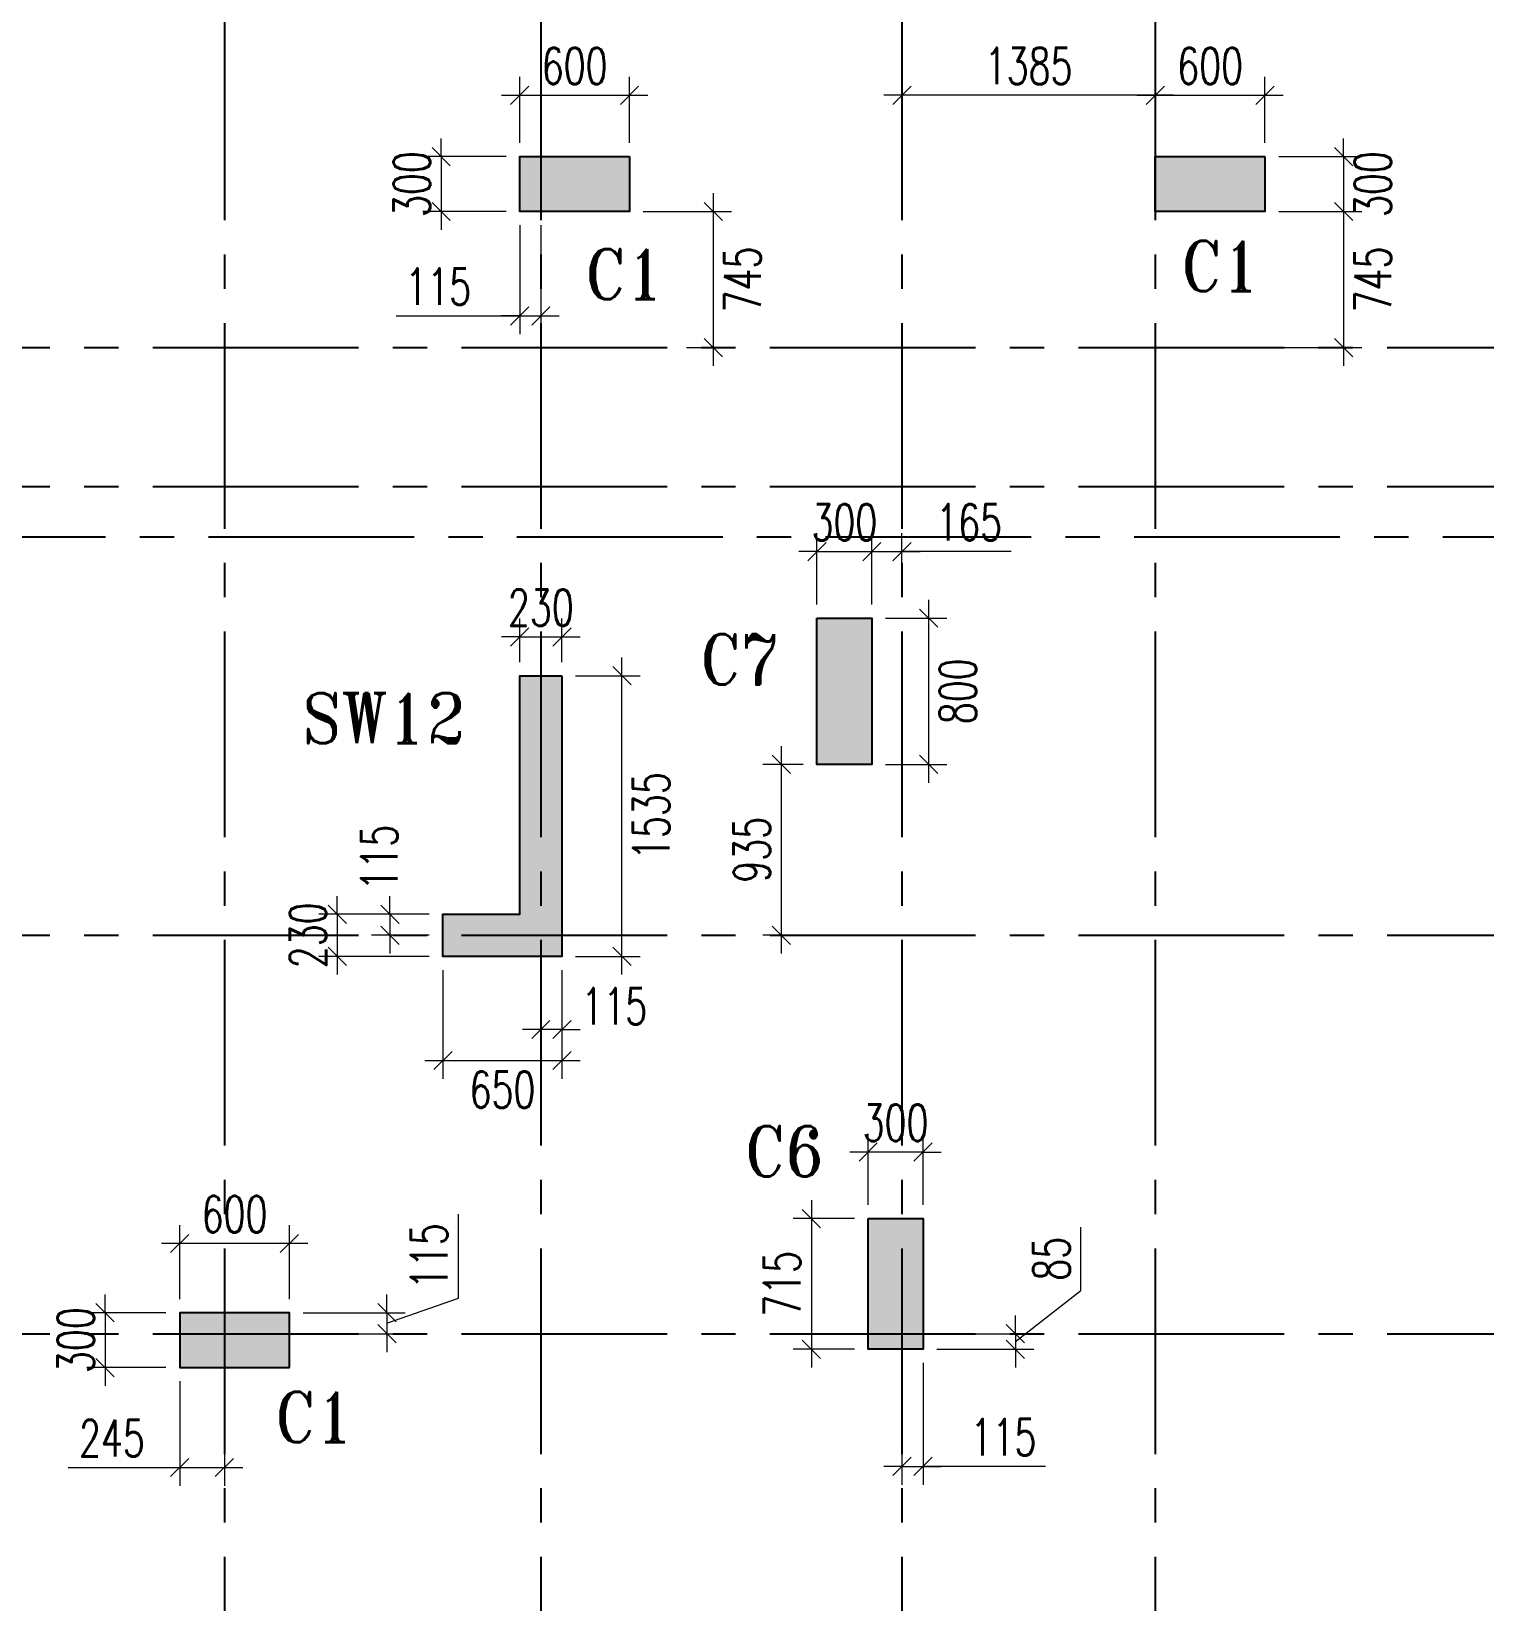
# Model space of a CAD drawing. Header units: millimetres. Extents: x 1123469 to 1752051, y -126924 to 196924.
# Drawn here: x 1385155 to 1393101, y -26479 to -17889 of the extents above; entities that cross this region are included whole.
import ezdxf

# ---------------------------------------------------------------- set-up
doc = ezdxf.new("R2010")
doc.units = ezdxf.units.MM
doc.header["$LTSCALE"] = 500
doc.header["$MEASUREMENT"] = 0
doc.header["$PDMODE"] = 34
for name, pattern in [('CONTINOUS', [0]), ('DASHDOT', [1, 0.5, -0.25, 0, -0.25]), ('Site$0$CENTER2', [1.125, 0.75, -0.125, 0.125, -0.125])]:
    doc.linetypes.add(name, pattern=pattern)
doc.layers.get('Defpoints').update_dxf_attribs({"lineweight": 0})
for name, color, linetype, lineweight in [('COL. NO.', 1, 'DASHDOT', 15), ('CUT OUT', 1, 'Continuous', 13), ('dim-M', 1, 'Continuous', 15), ('TOWER COL HATCH', 253, 'Continuous', 20)]:
    doc.layers.add(name, color=color, linetype=linetype, lineweight=lineweight)
for name, color, linetype in [('GLASS', 5, 'Continuous'), ('GRID', 7, 'Continuous'), ('TOWER AREA COLUMN.', 6, 'Continuous')]:
    doc.layers.add(name, color=color, linetype=linetype)
doc.styles.add('2MM', font='romans.shx', dxfattribs={"width": 0.7})
doc.styles.add('ROMANT', font='romant__.ttf', dxfattribs={"width": 0.9, "height": 600})
doc.dimstyles.new('RAJESH', dxfattribs={"dimtxt": 200, "dimasz": 180, "dimexe": 100, "dimexo": 250, "dimgap": 50, "dimtad": 2, "dimdec": 0, "dimzin": 1, "dimdsep": 46, "dimtxsty": '2MM', "dimblk": 'OBLIQUE', "dimcen": 0, "dimdle": 100, "dimclrd": 1, "dimclre": 1, "dimclrt": 3, "dimadec": 0, "dimazin": 0, "dimtfac": 1, "dimtdec": 0, "dimtix": 1, "dimtmove": 2, "dimatfit": 3, "dimfxl": 1, "dimtolj": 1, "dimlwd": -1, "dimarcsym": 0})

# ---------------------------------------------------------------- blocks, each defined once
blk = doc.blocks.new('EEE')
at = {"layer": 'GRID', "color": 16, "linetype": 'Site$0$CENTER2', "ltscale": 3}
for points in [[(1386210.6, 258923.2), (1386210.6, 223711.9)], [(1387940.6, 258923.2), (1387940.6, 223711.9)], [(1389915.6, 258923.2), (1389915.6, 223711.9)], [(1391300.6, 258923.2), (1391300.6, 223711.9)], [(1363880.9, 238538.8), (1442964.5, 238538.8)], [(1363880.9, 237778.8), (1442964.5, 237778.8)], [(1363880.9, 236875.5), (1364185.2, 237504), (1442964.5, 237504)], [(1363880.9, 235324.1), (1442964.5, 235324.1)], [(1363880.9, 233143.8), (1442964.5, 233143.8)]]:
    blk.add_lwpolyline(points, dxfattribs=at)
blk = doc.blocks.new('3tgra')
at = {"layer": 'TOWER COL HATCH'}
h = blk.add_hatch(color=253, dxfattribs=at)
h.dxf.hatch_style = 1
h.paths.add_polyline_path([(1388425.6, 79041.7), (1388425.6, 78741.7), (1387825.6, 78741.7), (1387825.6, 79041.7)])
h = blk.add_hatch(color=253, dxfattribs=at)
h.dxf.hatch_style = 1
h.paths.add_polyline_path([(1391900.6, 79041.7), (1391900.6, 78741.7), (1391300.6, 78741.7), (1391300.6, 79041.7)])
h = blk.add_hatch(color=253, dxfattribs=at)
h.dxf.hatch_style = 1
h.paths.add_polyline_path([(1389450.6, 76516.7), (1389750.6, 76516.7), (1389750.6, 75716.7), (1389450.6, 75716.7)])
h = blk.add_hatch(color=253, dxfattribs=at)
h.dxf.hatch_style = 1
h.paths.add_polyline_path([(1388055.6, 76201.6), (1388055.6, 74666.6), (1387405.6, 74666.6), (1387405.6, 74896.6), (1387825.6, 74896.6), (1387825.6, 76201.6)])
h = blk.add_hatch(color=253, dxfattribs=at)
h.dxf.hatch_style = 1
h.paths.add_polyline_path([(1389730.6, 73231.8), (1390030.6, 73231.8), (1390030.6, 72516.8), (1389730.6, 72516.8)])
h = blk.add_hatch(color=253, dxfattribs=at)
h.dxf.hatch_style = 1
h.paths.add_polyline_path([(1386565.6, 72416.8), (1386565.6, 72716.8), (1385965.6, 72716.8), (1385965.6, 72416.8)])
at = {"layer": 'TOWER AREA COLUMN.', "color": 4}
for points in [[(1388425.6, 79041.7), (1388425.6, 78741.7), (1387825.6, 78741.7), (1387825.6, 79041.7)], [(1391900.6, 79041.7), (1391900.6, 78741.7), (1391300.6, 78741.7), (1391300.6, 79041.7)], [(1389450.6, 76516.7), (1389750.6, 76516.7), (1389750.6, 75716.7), (1389450.6, 75716.7)], [(1389730.6, 73231.8), (1390030.6, 73231.8), (1390030.6, 72516.8), (1389730.6, 72516.8)], [(1386565.6, 72416.8), (1386565.6, 72716.8), (1385965.6, 72716.8), (1385965.6, 72416.8)]]:
    blk.add_lwpolyline(points, close=True, dxfattribs=at)
blk.add_lwpolyline([(1388055.6, 76201.6), (1388055.6, 74666.6), (1387405.6, 74666.6), (1387405.6, 74896.6), (1387825.6, 74896.6), (1387825.6, 76201.6), (1388055.6, 76201.6)], dxfattribs=at)
blk = doc.blocks.new('_Oblique')
at = {"color": 0, "linetype": 'ByBlock', "lineweight": -2}
blk.add_line((-0.5, -0.5), (0.5, 0.5), dxfattribs=at)
blk = doc.blocks.new('*D1676')
at = {"layer": 'Defpoints', "color": 0, "ltscale": 100, "transparency": 16777216}
for p in [(1389750.6, 76881.1), (1389450.6, 76516.7), (1389750.6, 76516.7)]:
    blk.add_point(p, dxfattribs=at)
at = {"layer": 'dim-M', "color": 1, "lineweight": -2, "ltscale": 100, "transparency": 16777216}
for p, q in [((1389450.6, 76591.7), (1389450.6, 76981.1)), ((1389750.6, 76591.7), (1389750.6, 76981.1))]:
    blk.add_line(p, q, dxfattribs=at)
at = {"layer": 'dim-M', "color": 1, "ltscale": 100, "transparency": 16777216}
for p, q in [((1389450.6, 76881.1), (1389350.6, 76881.1)), ((1389450.6, 76881.1), (1389750.6, 76881.1)), ((1389750.6, 76881.1), (1389850.6, 76881.1))]:
    blk.add_line(p, q, dxfattribs=at)
at = {"layer": 'dim-M', "color": 1, "ltscale": 100, "transparency": 16777216, "xscale": 100, "yscale": 100, "zscale": 100}
blk.add_blockref('_Oblique', (1389450.6, 76881.1), dxfattribs=at)
at = {"layer": 'dim-M', "color": 1, "ltscale": 100, "transparency": 16777216, "xscale": 100, "yscale": 100, "zscale": 100, "rotation": 180}
blk.add_blockref('_Oblique', (1389750.6, 76881.1), dxfattribs=at)
at = {"layer": 'dim-M', "color": 3, "ltscale": 100, "transparency": 16777216, "insert": (1389600.6, 77041.1), "char_height": 200, "attachment_point": 5, "style": '2MM'}
blk.add_mtext('\\A1;300', dxfattribs=at)
blk = doc.blocks.new('*D1677')
at = {"layer": 'Defpoints', "color": 0, "ltscale": 100, "transparency": 16777216}
for p in [(1389750.6, 76516.7), (1389750.6, 75716.7), (1390061.4, 75716.7)]:
    blk.add_point(p, dxfattribs=at)
at = {"layer": 'dim-M', "color": 1, "ltscale": 100, "transparency": 16777216}
blk.add_line((1390061.4, 76616.7), (1390061.4, 75616.7), dxfattribs=at)
at = {"layer": 'dim-M', "color": 1, "lineweight": -2, "ltscale": 100, "transparency": 16777216}
for p, q in [((1389825.6, 76516.7), (1390161.4, 76516.7)), ((1389825.6, 75716.7), (1390161.4, 75716.7))]:
    blk.add_line(p, q, dxfattribs=at)
at = {"layer": 'dim-M', "color": 1, "ltscale": 100, "transparency": 16777216, "xscale": 100, "yscale": 100, "zscale": 100}
for p, rotation in [((1390061.4, 76516.7), 90), ((1390061.4, 75716.7), 270)]:
    blk.add_blockref('_Oblique', p, dxfattribs=dict(at, rotation=rotation))
at = {"layer": 'dim-M', "color": 3, "ltscale": 100, "transparency": 16777216, "insert": (1390221.4, 76116.7), "char_height": 200, "attachment_point": 5, "rotation": 90, "style": '2MM'}
blk.add_mtext('\\A1;800', dxfattribs=at)
blk = doc.blocks.new('*D1779')
at = {"layer": 'Defpoints', "color": 0, "ltscale": 100, "transparency": 16777216}
for p in [(1389915.6, 76881.1), (1389915.6, 76635), (1389750.6, 76516.7)]:
    blk.add_point(p, dxfattribs=at)
at = {"layer": 'dim-M', "color": 1, "lineweight": -2, "ltscale": 100, "transparency": 16777216}
for p, q in [((1389750.6, 76591.7), (1389750.6, 76981.1)), ((1389915.6, 76710), (1389915.6, 76981.1))]:
    blk.add_line(p, q, dxfattribs=at)
at = {"layer": 'dim-M', "color": 1, "ltscale": 100, "transparency": 16777216}
for p, q in [((1389650.6, 76881.1), (1390015.6, 76881.1)), ((1390512.5, 76881.1), (1389915.6, 76881.1))]:
    blk.add_line(p, q, dxfattribs=at)
at = {"layer": 'dim-M', "color": 1, "ltscale": 100, "transparency": 16777216, "xscale": 100, "yscale": 100, "zscale": 100, "rotation": 180}
blk.add_blockref('_Oblique', (1389750.6, 76881.1), dxfattribs=at)
at = {"layer": 'dim-M', "color": 1, "ltscale": 100, "transparency": 16777216, "xscale": 100, "yscale": 100, "zscale": 100}
blk.add_blockref('_Oblique', (1389915.6, 76881.1), dxfattribs=at)
at = {"layer": 'dim-M', "color": 3, "ltscale": 100, "transparency": 16777216, "insert": (1390282.5, 77041.1), "char_height": 200, "attachment_point": 5, "style": '2MM'}
blk.add_mtext('\\A1;165', dxfattribs=at)
blk = doc.blocks.new('*D1780')
at = {"layer": 'Defpoints', "color": 0, "ltscale": 100, "transparency": 16777216}
for p in [(1389450.6, 75716.7), (1389255.1, 74782), (1389450.6, 74782)]:
    blk.add_point(p, dxfattribs=at)
at = {"layer": 'dim-M', "color": 1, "ltscale": 100, "transparency": 16777216}
blk.add_line((1389255.1, 75816.7), (1389255.1, 74682), dxfattribs=at)
at = {"layer": 'dim-M', "color": 1, "lineweight": -2, "ltscale": 100, "transparency": 16777216}
for p, q in [((1389375.6, 75716.7), (1389155.1, 75716.7)), ((1389375.6, 74782), (1389155.1, 74782))]:
    blk.add_line(p, q, dxfattribs=at)
at = {"layer": 'dim-M', "color": 1, "ltscale": 100, "transparency": 16777216, "xscale": 100, "yscale": 100, "zscale": 100}
for p, rotation in [((1389255.1, 75716.7), 90), ((1389255.1, 74782), 270)]:
    blk.add_blockref('_Oblique', p, dxfattribs=dict(at, rotation=rotation))
at = {"layer": 'dim-M', "color": 3, "ltscale": 100, "transparency": 16777216, "insert": (1389095.1, 75249.4), "char_height": 200, "attachment_point": 5, "rotation": 90, "style": '2MM'}
blk.add_mtext('\\A1;935', dxfattribs=at)
blk = doc.blocks.new('*D1781')
at = {"layer": 'Defpoints', "color": 0, "ltscale": 100, "transparency": 16777216}
for p in [(1387405.6, 74896.6), (1386827.3, 74666.6), (1387405.6, 74666.6)]:
    blk.add_point(p, dxfattribs=at)
at = {"layer": 'dim-M', "color": 1, "ltscale": 100, "transparency": 16777216}
for p, q in [((1386827.3, 74896.6), (1386827.3, 74996.6)), ((1386827.3, 74896.6), (1386827.3, 74666.6)), ((1386827.3, 74666.6), (1386827.3, 74566.6))]:
    blk.add_line(p, q, dxfattribs=at)
at = {"layer": 'dim-M', "color": 1, "lineweight": -2, "ltscale": 100, "transparency": 16777216}
for p, q in [((1387330.6, 74896.6), (1386727.3, 74896.6)), ((1387330.6, 74666.6), (1386727.3, 74666.6))]:
    blk.add_line(p, q, dxfattribs=at)
at = {"layer": 'dim-M', "color": 1, "ltscale": 100, "transparency": 16777216, "xscale": 100, "yscale": 100, "zscale": 100}
for p, rotation in [((1386827.3, 74896.6), 270), ((1386827.3, 74666.6), 90)]:
    blk.add_blockref('_Oblique', p, dxfattribs=dict(at, rotation=rotation))
at = {"layer": 'dim-M', "color": 3, "ltscale": 100, "transparency": 16777216, "insert": (1386667.3, 74781.6), "char_height": 200, "attachment_point": 5, "rotation": 90, "style": '2MM'}
blk.add_mtext('\\A1;230', dxfattribs=at)
blk = doc.blocks.new('*D1782')
at = {"layer": 'Defpoints', "color": 0, "ltscale": 100, "transparency": 16777216}
for p in [(1387405.6, 74666.6), (1388055.6, 74666.6), (1388055.6, 74096.9)]:
    blk.add_point(p, dxfattribs=at)
at = {"layer": 'dim-M', "color": 1, "lineweight": -2, "ltscale": 100, "transparency": 16777216}
for p, q in [((1387405.6, 74591.6), (1387405.6, 73996.9)), ((1388055.6, 74591.6), (1388055.6, 73996.9))]:
    blk.add_line(p, q, dxfattribs=at)
at = {"layer": 'dim-M', "color": 1, "ltscale": 100, "transparency": 16777216}
blk.add_line((1387305.6, 74096.9), (1388155.6, 74096.9), dxfattribs=at)
at = {"layer": 'dim-M', "color": 1, "ltscale": 100, "transparency": 16777216, "xscale": 100, "yscale": 100, "zscale": 100, "rotation": 180}
blk.add_blockref('_Oblique', (1387405.6, 74096.9), dxfattribs=at)
at = {"layer": 'dim-M', "color": 1, "ltscale": 100, "transparency": 16777216, "xscale": 100, "yscale": 100, "zscale": 100}
blk.add_blockref('_Oblique', (1388055.6, 74096.9), dxfattribs=at)
at = {"layer": 'dim-M', "color": 3, "ltscale": 100, "transparency": 16777216, "insert": (1387730.6, 73936.9), "char_height": 200, "attachment_point": 5, "style": '2MM'}
blk.add_mtext('\\A1;650', dxfattribs=at)
blk = doc.blocks.new('*D1783')
at = {"layer": 'Defpoints', "color": 0, "ltscale": 100, "transparency": 16777216}
for p in [(1388055.6, 76201.6), (1388383.9, 76201.6), (1388055.6, 74666.6)]:
    blk.add_point(p, dxfattribs=at)
at = {"layer": 'dim-M', "color": 1, "ltscale": 100, "transparency": 16777216}
blk.add_line((1388383.9, 74566.6), (1388383.9, 76301.6), dxfattribs=at)
at = {"layer": 'dim-M', "color": 1, "lineweight": -2, "ltscale": 100, "transparency": 16777216}
for p, q in [((1388130.6, 76201.6), (1388483.9, 76201.6)), ((1388130.6, 74666.6), (1388483.9, 74666.6))]:
    blk.add_line(p, q, dxfattribs=at)
at = {"layer": 'dim-M', "color": 1, "ltscale": 100, "transparency": 16777216, "xscale": 100, "yscale": 100, "zscale": 100}
for p, rotation in [((1388383.9, 76201.6), 90), ((1388383.9, 74666.6), 270)]:
    blk.add_blockref('_Oblique', p, dxfattribs=dict(at, rotation=rotation))
at = {"layer": 'dim-M', "color": 3, "ltscale": 100, "transparency": 16777216, "insert": (1388543.9, 75434.1), "char_height": 200, "attachment_point": 5, "rotation": 90, "style": '2MM'}
blk.add_mtext('\\A1;1535', dxfattribs=at)
blk = doc.blocks.new('*D1784')
at = {"layer": 'Defpoints', "color": 0, "ltscale": 100, "transparency": 16777216}
for p in [(1388055.6, 76414.1), (1387825.6, 76201.6), (1388055.6, 76201.6)]:
    blk.add_point(p, dxfattribs=at)
at = {"layer": 'dim-M', "color": 1, "lineweight": -2, "ltscale": 100, "transparency": 16777216}
for p, q in [((1387825.6, 76276.6), (1387825.6, 76514.1)), ((1388055.6, 76276.6), (1388055.6, 76514.1))]:
    blk.add_line(p, q, dxfattribs=at)
at = {"layer": 'dim-M', "color": 1, "ltscale": 100, "transparency": 16777216}
for p, q in [((1387825.6, 76414.1), (1387725.6, 76414.1)), ((1387825.6, 76414.1), (1388055.6, 76414.1)), ((1388055.6, 76414.1), (1388155.6, 76414.1))]:
    blk.add_line(p, q, dxfattribs=at)
at = {"layer": 'dim-M', "color": 1, "ltscale": 100, "transparency": 16777216, "xscale": 100, "yscale": 100, "zscale": 100}
blk.add_blockref('_Oblique', (1387825.6, 76414.1), dxfattribs=at)
at = {"layer": 'dim-M', "color": 1, "ltscale": 100, "transparency": 16777216, "xscale": 100, "yscale": 100, "zscale": 100, "rotation": 180}
blk.add_blockref('_Oblique', (1388055.6, 76414.1), dxfattribs=at)
at = {"layer": 'dim-M', "color": 3, "ltscale": 100, "transparency": 16777216, "insert": (1387940.6, 76574.1), "char_height": 200, "attachment_point": 5, "style": '2MM'}
blk.add_mtext('\\A1;230', dxfattribs=at)
blk = doc.blocks.new('*D1785')
at = {"layer": 'Defpoints', "color": 0, "ltscale": 100, "transparency": 16777216}
for p in [(1387405.6, 74896.6), (1387115.4, 74782), (1387405.6, 74782)]:
    blk.add_point(p, dxfattribs=at)
at = {"layer": 'dim-M', "color": 1, "ltscale": 100, "transparency": 16777216}
for p, q in [((1387115.4, 74896.6), (1387115.4, 74996.6)), ((1387115.4, 74896.6), (1387115.4, 74782)), ((1387115.4, 74782), (1387115.4, 74682))]:
    blk.add_line(p, q, dxfattribs=at)
at = {"layer": 'dim-M', "color": 1, "lineweight": -2, "ltscale": 100, "transparency": 16777216}
for p, q in [((1387330.6, 74896.6), (1387015.4, 74896.6)), ((1387330.6, 74782), (1387015.4, 74782))]:
    blk.add_line(p, q, dxfattribs=at)
at = {"layer": 'dim-M', "color": 1, "ltscale": 100, "transparency": 16777216, "xscale": 100, "yscale": 100, "zscale": 100}
for p, rotation in [((1387115.4, 74896.6), 270), ((1387115.4, 74782), 90)]:
    blk.add_blockref('_Oblique', p, dxfattribs=dict(at, rotation=rotation))
at = {"layer": 'dim-M', "color": 3, "ltscale": 100, "transparency": 16777216, "insert": (1387057.6, 75206.7), "char_height": 200, "attachment_point": 5, "rotation": 90, "style": '2MM'}
blk.add_mtext('\\A1;115', dxfattribs=at)
blk = doc.blocks.new('*D1786')
at = {"layer": 'Defpoints', "color": 0, "ltscale": 100, "transparency": 16777216}
for p in [(1387940.6, 74666.6), (1388055.6, 74666.6), (1387940.6, 74266.2)]:
    blk.add_point(p, dxfattribs=at)
at = {"layer": 'dim-M', "color": 1, "lineweight": -2, "ltscale": 100, "transparency": 16777216}
for p, q in [((1387940.6, 74591.6), (1387940.6, 74166.2)), ((1388055.6, 74591.6), (1388055.6, 74166.2))]:
    blk.add_line(p, q, dxfattribs=at)
at = {"layer": 'dim-M', "color": 1, "ltscale": 100, "transparency": 16777216}
for p, q in [((1387940.6, 74266.2), (1387840.6, 74266.2)), ((1388055.6, 74266.2), (1387940.6, 74266.2)), ((1388055.6, 74266.2), (1388155.6, 74266.2))]:
    blk.add_line(p, q, dxfattribs=at)
at = {"layer": 'dim-M', "color": 1, "ltscale": 100, "transparency": 16777216, "xscale": 100, "yscale": 100, "zscale": 100}
blk.add_blockref('_Oblique', (1387940.6, 74266.2), dxfattribs=at)
at = {"layer": 'dim-M', "color": 1, "ltscale": 100, "transparency": 16777216, "xscale": 100, "yscale": 100, "zscale": 100, "rotation": 180}
blk.add_blockref('_Oblique', (1388055.6, 74266.2), dxfattribs=at)
at = {"layer": 'dim-M', "color": 3, "ltscale": 100, "transparency": 16777216, "insert": (1388342.1, 74393.3), "char_height": 200, "attachment_point": 5, "style": '2MM'}
blk.add_mtext('\\A1;115', dxfattribs=at)
blk = doc.blocks.new('*D1841')
at = {"layer": 'Defpoints', "color": 0, "ltscale": 100, "transparency": 16777216}
for p in [(1389730.6, 73596.1), (1389730.6, 73231.8), (1390030.6, 73231.8)]:
    blk.add_point(p, dxfattribs=at)
at = {"layer": 'dim-M', "color": 1, "lineweight": -2, "ltscale": 100, "transparency": 16777216}
for p, q in [((1389730.6, 73306.8), (1389730.6, 73696.1)), ((1390030.6, 73306.8), (1390030.6, 73696.1))]:
    blk.add_line(p, q, dxfattribs=at)
at = {"layer": 'dim-M', "color": 1, "ltscale": 100, "transparency": 16777216}
for p, q in [((1389730.6, 73596.1), (1389630.6, 73596.1)), ((1390030.6, 73596.1), (1389730.6, 73596.1)), ((1390030.6, 73596.1), (1390130.6, 73596.1))]:
    blk.add_line(p, q, dxfattribs=at)
at = {"layer": 'dim-M', "color": 1, "ltscale": 100, "transparency": 16777216, "xscale": 100, "yscale": 100, "zscale": 100}
blk.add_blockref('_Oblique', (1389730.6, 73596.1), dxfattribs=at)
at = {"layer": 'dim-M', "color": 1, "ltscale": 100, "transparency": 16777216, "xscale": 100, "yscale": 100, "zscale": 100, "rotation": 180}
blk.add_blockref('_Oblique', (1390030.6, 73596.1), dxfattribs=at)
at = {"layer": 'dim-M', "color": 3, "ltscale": 100, "transparency": 16777216, "insert": (1389880.6, 73756.1), "char_height": 200, "attachment_point": 5, "style": '2MM'}
blk.add_mtext('\\A1;300', dxfattribs=at)
blk = doc.blocks.new('*D1842')
at = {"layer": 'Defpoints', "color": 0, "ltscale": 100, "transparency": 16777216}
for p in [(1389730.6, 73231.8), (1389419.9, 72516.8), (1389730.6, 72516.8)]:
    blk.add_point(p, dxfattribs=at)
at = {"layer": 'dim-M', "color": 1, "ltscale": 100, "transparency": 16777216}
blk.add_line((1389419.9, 73331.8), (1389419.9, 72416.8), dxfattribs=at)
at = {"layer": 'dim-M', "color": 1, "lineweight": -2, "ltscale": 100, "transparency": 16777216}
for p, q in [((1389655.6, 73231.8), (1389319.9, 73231.8)), ((1389655.6, 72516.8), (1389319.9, 72516.8))]:
    blk.add_line(p, q, dxfattribs=at)
at = {"layer": 'dim-M', "color": 1, "ltscale": 100, "transparency": 16777216, "xscale": 100, "yscale": 100, "zscale": 100}
for p, rotation in [((1389419.9, 73231.8), 90), ((1389419.9, 72516.8), 270)]:
    blk.add_blockref('_Oblique', p, dxfattribs=dict(at, rotation=rotation))
at = {"layer": 'dim-M', "color": 3, "ltscale": 100, "transparency": 16777216, "insert": (1389259.9, 72874.3), "char_height": 200, "attachment_point": 5, "rotation": 90, "style": '2MM'}
blk.add_mtext('\\A1;715', dxfattribs=at)
blk = doc.blocks.new('*D1843')
at = {"layer": 'Defpoints', "color": 0, "ltscale": 100, "transparency": 16777216}
for p in [(1390030.6, 72601.8), (1390030.6, 72516.8), (1390535.7, 72516.8)]:
    blk.add_point(p, dxfattribs=at)
at = {"layer": 'dim-M', "color": 1, "ltscale": 100, "transparency": 16777216}
for p, q in [((1390893.6, 72838.6), (1390893.6, 73185.3)), ((1390535.7, 72559.3), (1390893.6, 72838.6)), ((1390535.7, 72601.8), (1390535.7, 72701.8)), ((1390535.7, 72601.8), (1390535.7, 72516.8)), ((1390535.7, 72601.8), (1390535.7, 72516.8)), ((1390535.7, 72516.8), (1390535.7, 72416.8))]:
    blk.add_line(p, q, dxfattribs=at)
at = {"layer": 'dim-M', "color": 1, "lineweight": -2, "ltscale": 100, "transparency": 16777216}
for p, q in [((1390105.6, 72601.8), (1390635.7, 72601.8)), ((1390105.6, 72516.8), (1390635.7, 72516.8))]:
    blk.add_line(p, q, dxfattribs=at)
at = {"layer": 'dim-M', "color": 1, "ltscale": 100, "transparency": 16777216, "xscale": 100, "yscale": 100, "zscale": 100}
for p, rotation in [((1390535.7, 72601.8), 270), ((1390535.7, 72516.8), 90)]:
    blk.add_blockref('_Oblique', p, dxfattribs=dict(at, rotation=rotation))
at = {"layer": 'dim-M', "color": 3, "ltscale": 100, "transparency": 16777216, "insert": (1390733.6, 73012), "char_height": 200, "attachment_point": 5, "rotation": 90, "style": '2MM'}
blk.add_mtext('\\A1;85', dxfattribs=at)
blk = doc.blocks.new('*D1844')
at = {"layer": 'Defpoints', "color": 0, "ltscale": 100, "transparency": 16777216}
for p in [(1389915.6, 72516.8), (1390030.6, 72516.8), (1390030.6, 71875.9)]:
    blk.add_point(p, dxfattribs=at)
at = {"layer": 'dim-M', "color": 1, "lineweight": -2, "ltscale": 100, "transparency": 16777216}
for p, q in [((1389915.6, 72441.8), (1389915.6, 71775.9)), ((1390030.6, 72441.8), (1390030.6, 71775.9))]:
    blk.add_line(p, q, dxfattribs=at)
at = {"layer": 'dim-M', "color": 1, "ltscale": 100, "transparency": 16777216}
for p, q in [((1389915.6, 71875.9), (1389815.6, 71875.9)), ((1389915.6, 71875.9), (1390030.6, 71875.9)), ((1389915.6, 71875.9), (1390030.6, 71875.9)), ((1390030.6, 71875.9), (1390130.6, 71875.9)), ((1390700.4, 71875.9), (1390030.6, 71875.9))]:
    blk.add_line(p, q, dxfattribs=at)
at = {"layer": 'dim-M', "color": 1, "ltscale": 100, "transparency": 16777216, "xscale": 100, "yscale": 100, "zscale": 100}
blk.add_blockref('_Oblique', (1389915.6, 71875.9), dxfattribs=at)
at = {"layer": 'dim-M', "color": 1, "ltscale": 100, "transparency": 16777216, "xscale": 100, "yscale": 100, "zscale": 100, "rotation": 180}
blk.add_blockref('_Oblique', (1390030.6, 71875.9), dxfattribs=at)
at = {"layer": 'dim-M', "color": 3, "ltscale": 100, "transparency": 16777216, "insert": (1390470.4, 72035.9), "char_height": 200, "attachment_point": 5, "style": '2MM'}
blk.add_mtext('\\A1;115', dxfattribs=at)
blk = doc.blocks.new('*D1850')
at = {"layer": 'Defpoints', "color": 0, "ltscale": 100, "transparency": 16777216}
for p in [(1385965.6, 73095.6), (1385965.6, 72716.8), (1386565.6, 72716.8)]:
    blk.add_point(p, dxfattribs=at)
at = {"layer": 'dim-M', "color": 1, "lineweight": -2, "ltscale": 100, "transparency": 16777216}
for p, q in [((1385965.6, 72791.8), (1385965.6, 73195.6)), ((1386565.6, 72791.8), (1386565.6, 73195.6))]:
    blk.add_line(p, q, dxfattribs=at)
at = {"layer": 'dim-M', "color": 1, "ltscale": 100, "transparency": 16777216}
blk.add_line((1386665.6, 73095.6), (1385865.6, 73095.6), dxfattribs=at)
at = {"layer": 'dim-M', "color": 1, "ltscale": 100, "transparency": 16777216, "xscale": 100, "yscale": 100, "zscale": 100, "rotation": 180}
blk.add_blockref('_Oblique', (1385965.6, 73095.6), dxfattribs=at)
at = {"layer": 'dim-M', "color": 1, "ltscale": 100, "transparency": 16777216, "xscale": 100, "yscale": 100, "zscale": 100}
blk.add_blockref('_Oblique', (1386565.6, 73095.6), dxfattribs=at)
at = {"layer": 'dim-M', "color": 3, "ltscale": 100, "transparency": 16777216, "insert": (1386265.6, 73255.6), "char_height": 200, "attachment_point": 5, "style": '2MM'}
blk.add_mtext('\\A1;600', dxfattribs=at)
blk = doc.blocks.new('*D1851')
at = {"layer": 'Defpoints', "color": 0, "ltscale": 100, "transparency": 16777216}
for p in [(1385965.6, 72716.8), (1385558, 72416.8), (1385965.6, 72416.8)]:
    blk.add_point(p, dxfattribs=at)
at = {"layer": 'dim-M', "color": 1, "ltscale": 100, "transparency": 16777216}
for p, q in [((1385558, 72716.8), (1385558, 72816.8)), ((1385558, 72716.8), (1385558, 72416.8)), ((1385558, 72416.8), (1385558, 72316.8))]:
    blk.add_line(p, q, dxfattribs=at)
at = {"layer": 'dim-M', "color": 1, "lineweight": -2, "ltscale": 100, "transparency": 16777216}
for p, q in [((1385890.6, 72716.8), (1385458, 72716.8)), ((1385890.6, 72416.8), (1385458, 72416.8))]:
    blk.add_line(p, q, dxfattribs=at)
at = {"layer": 'dim-M', "color": 1, "ltscale": 100, "transparency": 16777216, "xscale": 100, "yscale": 100, "zscale": 100}
for p, rotation in [((1385558, 72716.8), 270), ((1385558, 72416.8), 90)]:
    blk.add_blockref('_Oblique', p, dxfattribs=dict(at, rotation=rotation))
at = {"layer": 'dim-M', "color": 3, "ltscale": 100, "transparency": 16777216, "insert": (1385398, 72566.8), "char_height": 200, "attachment_point": 5, "rotation": 90, "style": '2MM'}
blk.add_mtext('\\A1;300', dxfattribs=at)
blk = doc.blocks.new('*D1852')
at = {"layer": 'Defpoints', "color": 0, "ltscale": 100, "transparency": 16777216}
for p in [(1386565.6, 72716.8), (1386565.6, 72601.8), (1387098.7, 72601.8)]:
    blk.add_point(p, dxfattribs=at)
at = {"layer": 'dim-M', "color": 1, "ltscale": 100, "transparency": 16777216}
for p, q in [((1387489.7, 72795.8), (1387489.7, 73255.8)), ((1387098.7, 72716.8), (1387098.7, 72816.8)), ((1387098.7, 72659.3), (1387489.7, 72795.8)), ((1387098.7, 72716.8), (1387098.7, 72601.8)), ((1387098.7, 72716.8), (1387098.7, 72601.8)), ((1387098.7, 72601.8), (1387098.7, 72501.8))]:
    blk.add_line(p, q, dxfattribs=at)
at = {"layer": 'dim-M', "color": 1, "lineweight": -2, "ltscale": 100, "transparency": 16777216}
for p, q in [((1386640.6, 72716.8), (1387198.7, 72716.8)), ((1386640.6, 72601.8), (1387198.7, 72601.8))]:
    blk.add_line(p, q, dxfattribs=at)
at = {"layer": 'dim-M', "color": 1, "ltscale": 100, "transparency": 16777216, "xscale": 100, "yscale": 100, "zscale": 100}
for p, rotation in [((1387098.7, 72716.8), 270), ((1387098.7, 72601.8), 90)]:
    blk.add_blockref('_Oblique', p, dxfattribs=dict(at, rotation=rotation))
at = {"layer": 'dim-M', "color": 3, "ltscale": 100, "transparency": 16777216, "insert": (1387329.7, 73025.8), "char_height": 200, "attachment_point": 5, "rotation": 90, "style": '2MM'}
blk.add_mtext('\\A1;115', dxfattribs=at)
blk = doc.blocks.new('*D1862')
at = {"layer": 'Defpoints', "color": 0, "ltscale": 100, "transparency": 16777216}
for p in [(1385965.6, 72416.8), (1386210.6, 72416.8), (1386210.6, 71870.2)]:
    blk.add_point(p, dxfattribs=at)
at = {"layer": 'dim-M', "color": 1, "lineweight": -2, "ltscale": 100, "transparency": 16777216}
for p, q in [((1385965.6, 72341.8), (1385965.6, 71770.2)), ((1386210.6, 72341.8), (1386210.6, 71770.2))]:
    blk.add_line(p, q, dxfattribs=at)
at = {"layer": 'dim-M', "color": 1, "ltscale": 100, "transparency": 16777216}
for p, q in [((1385355.2, 71870.2), (1385965.6, 71870.2)), ((1385865.6, 71870.2), (1386310.6, 71870.2))]:
    blk.add_line(p, q, dxfattribs=at)
at = {"layer": 'dim-M', "color": 1, "ltscale": 100, "transparency": 16777216, "xscale": 100, "yscale": 100, "zscale": 100, "rotation": 180}
blk.add_blockref('_Oblique', (1385965.6, 71870.2), dxfattribs=at)
at = {"layer": 'dim-M', "color": 1, "ltscale": 100, "transparency": 16777216, "xscale": 100, "yscale": 100, "zscale": 100}
blk.add_blockref('_Oblique', (1386210.6, 71870.2), dxfattribs=at)
at = {"layer": 'dim-M', "color": 3, "ltscale": 100, "transparency": 16777216, "insert": (1385595.2, 72030.2), "char_height": 200, "attachment_point": 5, "style": '2MM'}
blk.add_mtext('\\A1;245', dxfattribs=at)
blk = doc.blocks.new('*D1863')
at = {"layer": 'Defpoints', "color": 0, "ltscale": 100, "transparency": 16777216}
for p in [(1388425.6, 79377.9), (1387825.6, 79041.7), (1388425.6, 79041.7)]:
    blk.add_point(p, dxfattribs=at)
at = {"layer": 'dim-M', "color": 1, "lineweight": -2, "ltscale": 100, "transparency": 16777216}
for p, q in [((1387825.6, 79116.7), (1387825.6, 79477.9)), ((1388425.6, 79116.7), (1388425.6, 79477.9))]:
    blk.add_line(p, q, dxfattribs=at)
at = {"layer": 'dim-M', "color": 1, "ltscale": 100, "transparency": 16777216}
blk.add_line((1387725.6, 79377.9), (1388525.6, 79377.9), dxfattribs=at)
at = {"layer": 'dim-M', "color": 1, "ltscale": 100, "transparency": 16777216, "xscale": 100, "yscale": 100, "zscale": 100, "rotation": 180}
blk.add_blockref('_Oblique', (1387825.6, 79377.9), dxfattribs=at)
at = {"layer": 'dim-M', "color": 1, "ltscale": 100, "transparency": 16777216, "xscale": 100, "yscale": 100, "zscale": 100}
blk.add_blockref('_Oblique', (1388425.6, 79377.9), dxfattribs=at)
at = {"layer": 'dim-M', "color": 3, "ltscale": 100, "transparency": 16777216, "insert": (1388125.6, 79537.9), "char_height": 200, "attachment_point": 5, "style": '2MM'}
blk.add_mtext('\\A1;600', dxfattribs=at)
blk = doc.blocks.new('*D1864')
at = {"layer": 'Defpoints', "color": 0, "ltscale": 100, "transparency": 16777216}
for p in [(1387825.6, 79041.7), (1387395.7, 78741.7), (1387825.6, 78741.7)]:
    blk.add_point(p, dxfattribs=at)
at = {"layer": 'dim-M', "color": 1, "ltscale": 100, "transparency": 16777216}
for p, q in [((1387395.7, 79041.7), (1387395.7, 79141.7)), ((1387395.7, 79041.7), (1387395.7, 78741.7)), ((1387395.7, 78741.7), (1387395.7, 78641.7))]:
    blk.add_line(p, q, dxfattribs=at)
at = {"layer": 'dim-M', "color": 1, "lineweight": -2, "ltscale": 100, "transparency": 16777216}
for p, q in [((1387750.6, 79041.7), (1387295.7, 79041.7)), ((1387750.6, 78741.7), (1387295.7, 78741.7))]:
    blk.add_line(p, q, dxfattribs=at)
at = {"layer": 'dim-M', "color": 1, "ltscale": 100, "transparency": 16777216, "xscale": 100, "yscale": 100, "zscale": 100}
for p, rotation in [((1387395.7, 79041.7), 270), ((1387395.7, 78741.7), 90)]:
    blk.add_blockref('_Oblique', p, dxfattribs=dict(at, rotation=rotation))
at = {"layer": 'dim-M', "color": 3, "ltscale": 100, "transparency": 16777216, "insert": (1387235.7, 78891.7), "char_height": 200, "attachment_point": 5, "rotation": 90, "style": '2MM'}
blk.add_mtext('\\A1;300', dxfattribs=at)
blk = doc.blocks.new('*D1865')
at = {"layer": 'Defpoints', "color": 0, "ltscale": 100, "transparency": 16777216}
for p in [(1387825.6, 78741.7), (1387940.6, 78741.7), (1387940.6, 78170.3)]:
    blk.add_point(p, dxfattribs=at)
at = {"layer": 'dim-M', "color": 1, "lineweight": -2, "ltscale": 100, "transparency": 16777216}
for p, q in [((1387825.6, 78666.7), (1387825.6, 78070.3)), ((1387940.6, 78666.7), (1387940.6, 78070.3))]:
    blk.add_line(p, q, dxfattribs=at)
at = {"layer": 'dim-M', "color": 1, "ltscale": 100, "transparency": 16777216}
for p, q in [((1387149.7, 78170.3), (1387825.6, 78170.3)), ((1387825.6, 78170.3), (1387725.6, 78170.3)), ((1387825.6, 78170.3), (1387940.6, 78170.3)), ((1387825.6, 78170.3), (1387940.6, 78170.3)), ((1387940.6, 78170.3), (1388040.6, 78170.3))]:
    blk.add_line(p, q, dxfattribs=at)
at = {"layer": 'dim-M', "color": 1, "ltscale": 100, "transparency": 16777216, "xscale": 100, "yscale": 100, "zscale": 100}
blk.add_blockref('_Oblique', (1387825.6, 78170.3), dxfattribs=at)
at = {"layer": 'dim-M', "color": 1, "ltscale": 100, "transparency": 16777216, "xscale": 100, "yscale": 100, "zscale": 100, "rotation": 180}
blk.add_blockref('_Oblique', (1387940.6, 78170.3), dxfattribs=at)
at = {"layer": 'dim-M', "color": 3, "ltscale": 100, "transparency": 16777216, "insert": (1387379.7, 78330.3), "char_height": 200, "attachment_point": 5, "style": '2MM'}
blk.add_mtext('\\A1;115', dxfattribs=at)
blk = doc.blocks.new('*D1866')
at = {"layer": 'Defpoints', "color": 0, "ltscale": 100, "transparency": 16777216}
for p in [(1388425.6, 78741.7), (1388661.9, 77996.7), (1388883.6, 77996.7)]:
    blk.add_point(p, dxfattribs=at)
at = {"layer": 'dim-M', "color": 1, "ltscale": 100, "transparency": 16777216}
blk.add_line((1388883.6, 78841.7), (1388883.6, 77896.7), dxfattribs=at)
at = {"layer": 'dim-M', "color": 1, "lineweight": -2, "ltscale": 100, "transparency": 16777216}
for p, q in [((1388500.6, 78741.7), (1388983.6, 78741.7)), ((1388736.9, 77996.7), (1388983.6, 77996.7))]:
    blk.add_line(p, q, dxfattribs=at)
at = {"layer": 'dim-M', "color": 1, "ltscale": 100, "transparency": 16777216, "xscale": 100, "yscale": 100, "zscale": 100}
for p, rotation in [((1388883.6, 78741.7), 90), ((1388883.6, 77996.7), 270)]:
    blk.add_blockref('_Oblique', p, dxfattribs=dict(at, rotation=rotation))
at = {"layer": 'dim-M', "color": 3, "ltscale": 100, "transparency": 16777216, "insert": (1389043.6, 78369.2), "char_height": 200, "attachment_point": 5, "rotation": 90, "style": '2MM'}
blk.add_mtext('\\A1;745', dxfattribs=at)
blk = doc.blocks.new('*D1867')
at = {"layer": 'Defpoints', "color": 0, "ltscale": 100, "transparency": 16777216}
for p in [(1391900.6, 79377.9), (1391300.6, 79041.7), (1391900.6, 79041.7)]:
    blk.add_point(p, dxfattribs=at)
at = {"layer": 'dim-M', "color": 1, "lineweight": -2, "ltscale": 100, "transparency": 16777216}
for p, q in [((1391300.6, 79116.7), (1391300.6, 79477.9)), ((1391900.6, 79116.7), (1391900.6, 79477.9))]:
    blk.add_line(p, q, dxfattribs=at)
at = {"layer": 'dim-M', "color": 1, "ltscale": 100, "transparency": 16777216}
blk.add_line((1391200.6, 79377.9), (1392000.6, 79377.9), dxfattribs=at)
at = {"layer": 'dim-M', "color": 1, "ltscale": 100, "transparency": 16777216, "xscale": 100, "yscale": 100, "zscale": 100, "rotation": 180}
blk.add_blockref('_Oblique', (1391300.6, 79377.9), dxfattribs=at)
at = {"layer": 'dim-M', "color": 1, "ltscale": 100, "transparency": 16777216, "xscale": 100, "yscale": 100, "zscale": 100}
blk.add_blockref('_Oblique', (1391900.6, 79377.9), dxfattribs=at)
at = {"layer": 'dim-M', "color": 3, "ltscale": 100, "transparency": 16777216, "insert": (1391600.6, 79537.9), "char_height": 200, "attachment_point": 5, "style": '2MM'}
blk.add_mtext('\\A1;600', dxfattribs=at)
blk = doc.blocks.new('*D1868')
at = {"layer": 'Defpoints', "color": 0, "ltscale": 100, "transparency": 16777216}
for p in [(1391900.6, 79041.7), (1391900.6, 78741.7), (1392330.5, 78741.7)]:
    blk.add_point(p, dxfattribs=at)
at = {"layer": 'dim-M', "color": 1, "ltscale": 100, "transparency": 16777216}
for p, q in [((1392330.5, 79041.7), (1392330.5, 79141.7)), ((1392330.5, 79041.7), (1392330.5, 78741.7)), ((1392330.5, 78741.7), (1392330.5, 78641.7))]:
    blk.add_line(p, q, dxfattribs=at)
at = {"layer": 'dim-M', "color": 1, "lineweight": -2, "ltscale": 100, "transparency": 16777216}
for p, q in [((1391975.6, 79041.7), (1392430.5, 79041.7)), ((1391975.6, 78741.7), (1392430.5, 78741.7))]:
    blk.add_line(p, q, dxfattribs=at)
at = {"layer": 'dim-M', "color": 1, "ltscale": 100, "transparency": 16777216, "xscale": 100, "yscale": 100, "zscale": 100}
for p, rotation in [((1392330.5, 79041.7), 270), ((1392330.5, 78741.7), 90)]:
    blk.add_blockref('_Oblique', p, dxfattribs=dict(at, rotation=rotation))
at = {"layer": 'dim-M', "color": 3, "ltscale": 100, "transparency": 16777216, "insert": (1392490.5, 78891.7), "char_height": 200, "attachment_point": 5, "rotation": 90, "style": '2MM'}
blk.add_mtext('\\A1;300', dxfattribs=at)
blk = doc.blocks.new('*D1869')
at = {"layer": 'Defpoints', "color": 0, "ltscale": 100, "transparency": 16777216}
for p in [(1389915.6, 79377.9), (1389915.6, 79141.4), (1391300.6, 79041.7)]:
    blk.add_point(p, dxfattribs=at)
at = {"layer": 'dim-M', "color": 1, "lineweight": -2, "ltscale": 100, "transparency": 16777216}
for p, q in [((1389915.6, 79216.4), (1389915.6, 79477.9)), ((1391300.6, 79116.7), (1391300.6, 79477.9))]:
    blk.add_line(p, q, dxfattribs=at)
at = {"layer": 'dim-M', "color": 1, "ltscale": 100, "transparency": 16777216}
blk.add_line((1391400.6, 79377.9), (1389815.6, 79377.9), dxfattribs=at)
at = {"layer": 'dim-M', "color": 1, "ltscale": 100, "transparency": 16777216, "xscale": 100, "yscale": 100, "zscale": 100, "rotation": 180}
blk.add_blockref('_Oblique', (1389915.6, 79377.9), dxfattribs=at)
at = {"layer": 'dim-M', "color": 1, "ltscale": 100, "transparency": 16777216, "xscale": 100, "yscale": 100, "zscale": 100}
blk.add_blockref('_Oblique', (1391300.6, 79377.9), dxfattribs=at)
at = {"layer": 'dim-M', "color": 3, "ltscale": 100, "transparency": 16777216, "insert": (1390608.1, 79537.9), "char_height": 200, "attachment_point": 5, "style": '2MM'}
blk.add_mtext('\\A1;1385', dxfattribs=at)
blk = doc.blocks.new('*D1870')
at = {"layer": 'Defpoints', "color": 0, "ltscale": 100, "transparency": 16777216}
for p in [(1391900.6, 78741.7), (1391900.6, 77996.7), (1392330.5, 77996.7)]:
    blk.add_point(p, dxfattribs=at)
at = {"layer": 'dim-M', "color": 1, "ltscale": 100, "transparency": 16777216}
blk.add_line((1392330.5, 78841.7), (1392330.5, 77896.7), dxfattribs=at)
at = {"layer": 'dim-M', "color": 1, "lineweight": -2, "ltscale": 100, "transparency": 16777216}
for p, q in [((1391975.6, 78741.7), (1392430.5, 78741.7)), ((1391975.6, 77996.7), (1392430.5, 77996.7))]:
    blk.add_line(p, q, dxfattribs=at)
at = {"layer": 'dim-M', "color": 1, "ltscale": 100, "transparency": 16777216, "xscale": 100, "yscale": 100, "zscale": 100}
for p, rotation in [((1392330.5, 78741.7), 90), ((1392330.5, 77996.7), 270)]:
    blk.add_blockref('_Oblique', p, dxfattribs=dict(at, rotation=rotation))
at = {"layer": 'dim-M', "color": 3, "ltscale": 100, "transparency": 16777216, "insert": (1392490.5, 78369.2), "char_height": 200, "attachment_point": 5, "rotation": 90, "style": '2MM'}
blk.add_mtext('\\A1;745', dxfattribs=at)
blk = doc.blocks.new('G012')
at = {"layer": 'COL. NO.', "color": 4, "linetype": 'CONTINOUS', "style": 'ROMANT', "width": 0.9}
for s, p in [('C1', (1388183, 78261.2, 0)), ('C1', (1391442, 78305.4, 0)), ('C7', (1388811.5, 76153.8, 0)), ('C6', (1389055.3, 73462.6, 0)), ('C1', (1386486.1, 72008.3, 0))]:
    blk.add_text(s, height=275, dxfattribs=at).set_placement(p)
at = {"layer": 'COL. NO.', "color": 7, "linetype": 'CONTINOUS', "style": 'ROMANT', "width": 0.9}
blk.add_text('SW12', height=275, dxfattribs=at).set_placement((1386637.3, 75832.2, 0))
at = {"layer": 'dim-M', "ltscale": 100}
for base, p1, p2, picture, middle in [((1388425.6, 79377.9), (1387825.6, 79041.7), (1388425.6, 79041.7), '*D1863', (1388125.6, 79537.9)), ((1389915.6, 79377.9), (1391300.6, 79041.7), (1389915.6, 79141.4), '*D1869', (1390608.1, 79537.9)), ((1391900.6, 79377.9), (1391300.6, 79041.7), (1391900.6, 79041.7), '*D1867', (1391600.6, 79537.9)), ((1389750.6, 76881.1), (1389450.6, 76516.7), (1389750.6, 76516.7), '*D1676', (1389600.6, 77041.1)), ((1388055.6, 76414.1), (1387825.6, 76201.6), (1388055.6, 76201.6), '*D1784', (1387940.6, 76574.1)), ((1388055.6, 74096.9), (1387405.6, 74666.6), (1388055.6, 74666.6), '*D1782', (1387730.6, 73936.9))]:
    dim = blk.add_linear_dim(base=base, p1=p1, p2=p2, dimstyle='RAJESH', override={"dimasz": 100, "dimexo": 75, "dimgap": 60, "dimtmove": 1}, dxfattribs=at)
    dim.commit()
    dim.dimension.update_dxf_attribs({"geometry": picture, "text_midpoint": middle})
for base, p1, p2, angle, picture, middle in [((1387395.7, 78741.7), (1387825.6, 79041.7), (1387825.6, 78741.7), 90, '*D1864', (1387235.7, 78891.7)), ((1392330.5, 78741.7), (1391900.6, 79041.7), (1391900.6, 78741.7), 90, '*D1868', (1392490.5, 78891.7)), ((1388883.6, 77996.7), (1388425.6, 78741.7), (1388661.9, 77996.7), 90, '*D1866', (1389043.6, 78369.2)), ((1392330.5, 77996.7), (1391900.6, 78741.7), (1391900.6, 77996.7), 90, '*D1870', (1392490.5, 78369.2)), ((1390061.4, 75716.7), (1389750.6, 76516.7), (1389750.6, 75716.7), 90, '*D1677', (1390221.4, 76116.7)), ((1388383.9, 76201.6), (1388055.6, 74666.6), (1388055.6, 76201.6), 90, '*D1783', (1388543.9, 75434.1)), ((1389255.1, 74782), (1389450.6, 75716.7), (1389450.6, 74782), 90, '*D1780', (1389095.1, 75249.4)), ((1386827.3, 74666.6), (1387405.6, 74896.6), (1387405.6, 74666.6), 90, '*D1781', (1386667.3, 74781.6)), ((1389730.6, 73596.1), (1390030.6, 73231.8), (1389730.6, 73231.8), 180, '*D1841', (1389880.6, 73756.1)), ((1385965.6, 73095.6), (1386565.6, 72716.8), (1385965.6, 72716.8), 180, '*D1850', (1386265.6, 73255.6)), ((1389419.9, 72516.8), (1389730.6, 73231.8), (1389730.6, 72516.8), 90, '*D1842', (1389259.9, 72874.3)), ((1385558, 72416.8), (1385965.6, 72716.8), (1385965.6, 72416.8), 90, '*D1851', (1385398, 72566.8))]:
    dim = blk.add_linear_dim(base=base, p1=p1, p2=p2, angle=angle, dimstyle='RAJESH', override={"dimasz": 100, "dimexo": 75, "dimgap": 60, "dimtmove": 1}, dxfattribs=at)
    dim.commit()
    dim.dimension.update_dxf_attribs({"geometry": picture, "text_midpoint": middle})
for base, p1, p2, picture, middle in [((1387940.6, 78170.3), (1387825.6, 78741.7), (1387940.6, 78741.7), '*D1865', (1387379.7, 78119.2)), ((1389915.6, 76881.1), (1389750.6, 76516.7), (1389915.6, 76635), '*D1779', (1390282.5, 76855.1)), ((1387940.6, 74266.2), (1388055.6, 74666.6), (1387940.6, 74666.6), '*D1786', (1388342.1, 74233.3)), ((1386210.6, 71870.2), (1385965.6, 72416.8), (1386210.6, 72416.8), '*D1862', (1385595.2, 71834.5))]:
    dim = blk.add_linear_dim(base=base, p1=p1, p2=p2, dimstyle='RAJESH', override={"dimasz": 100, "dimexo": 75, "dimgap": 60, "dimtmove": 1}, dxfattribs=at)
    dim.commit()
    dim.dimension.update_dxf_attribs({"geometry": picture, "text_midpoint": middle, "dimtype": 128})
for base, p1, p2, angle, picture, middle in [((1387115.4, 74782), (1387405.6, 74896.6), (1387405.6, 74782), 90, '*D1785', (1387217.6, 75206.7)), ((1387098.7, 72601.8), (1386565.6, 72716.8), (1386565.6, 72601.8), 90, '*D1852', (1387489.7, 72855.8)), ((1390535.7, 72516.8), (1390030.6, 72601.8), (1390030.6, 72516.8), 90, '*D1843', (1390893.6, 72898.6)), ((1390030.6, 71875.9), (1389915.6, 72516.8), (1390030.6, 72516.8), 180, '*D1844', (1390470.4, 71845))]:
    dim = blk.add_linear_dim(base=base, p1=p1, p2=p2, angle=angle, dimstyle='RAJESH', override={"dimasz": 100, "dimexo": 75, "dimgap": 60, "dimtmove": 1}, dxfattribs=at)
    dim.commit()
    dim.dimension.update_dxf_attribs({"geometry": picture, "text_midpoint": middle, "dimtype": 128})

msp = doc.modelspace()

# ---------------------------------------------------------------- block references
at = {"layer": 'CUT OUT', "color": 4}
msp.add_blockref('3tgra', (0, -97615.5), dxfattribs=at)
at = {"layer": 'dim-M', "color": 4}
msp.add_blockref('G012', (0, -97615.5), dxfattribs=at)
at = {"layer": 'GLASS', "color": 4}
msp.add_blockref('EEE', (0, -258157.5), dxfattribs=at)

doc.saveas('drawing.dxf')
